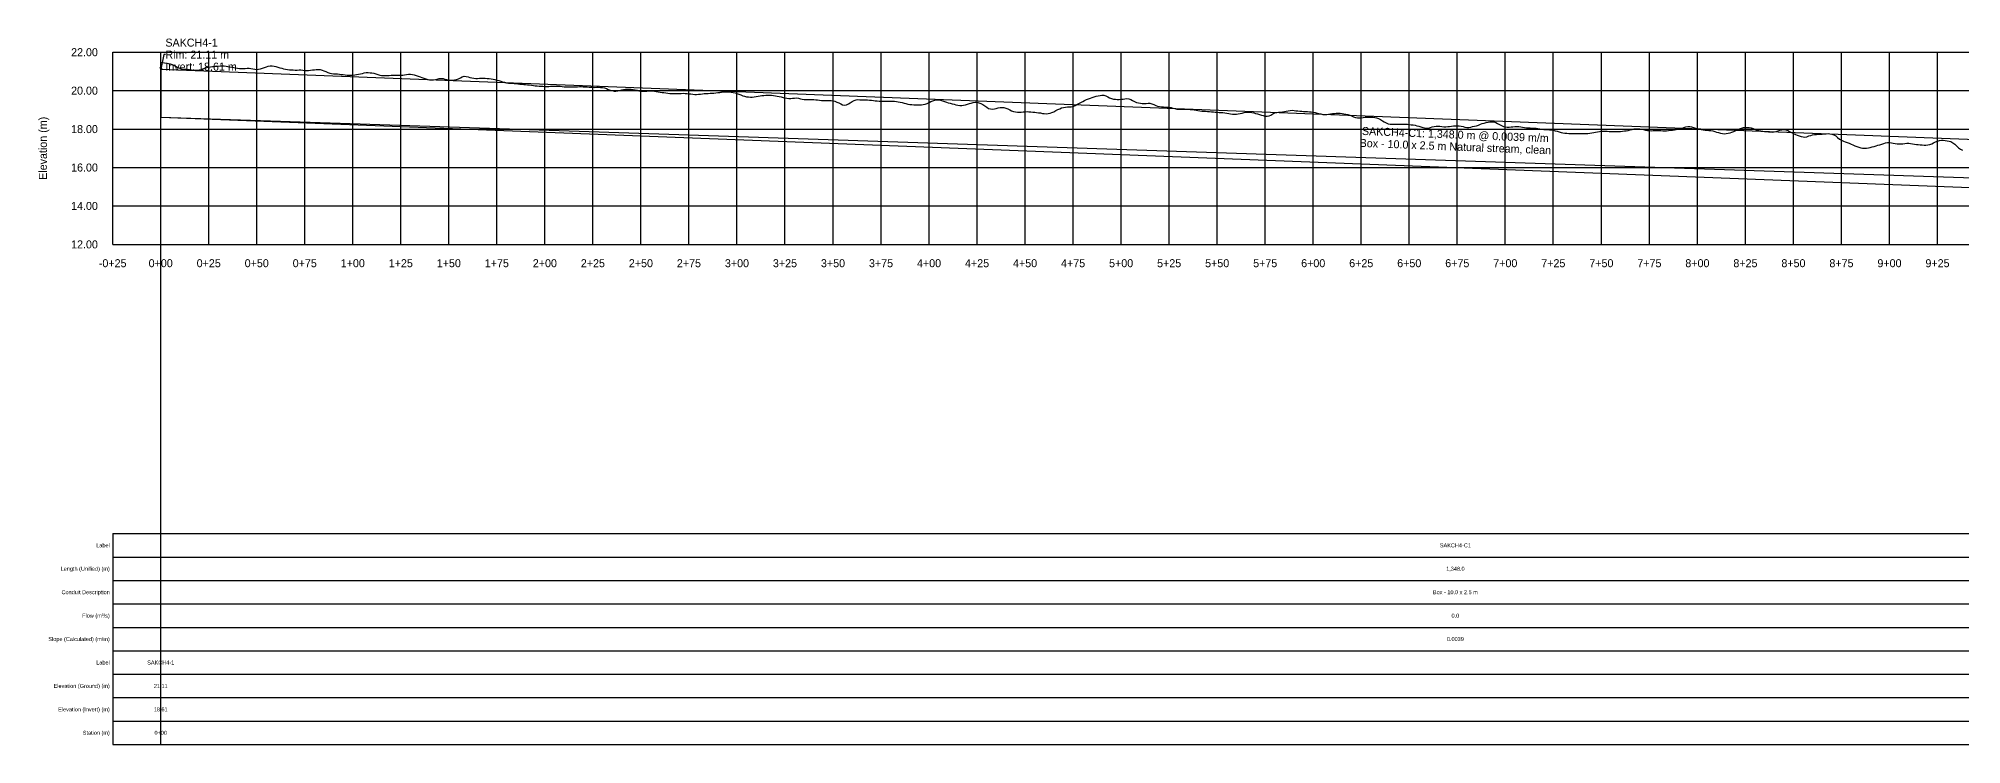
# Model space of a CAD drawing. Extents: x -64 to 1960, y -140 to 227.
# Drawn here: x -64 to 938, y -140 to 227 of the extents above; entities that cross this region are included whole.
import ezdxf
from ezdxf.enums import TextEntityAlignment as Align

# ---------------------------------------------------------------- set-up
doc = ezdxf.new("R2010")
doc.units = 0
for name, color, linetype in [('Annotation', 7, 'Continuous'), ('Annotation_Table', 254, 'Continuous'), ('Crown', 7, 'Continuous'), ('Grid', 254, 'Continuous'), ('Grid_Text', 7, 'Continuous'), ('Ground_Elevation', 3, 'Continuous'), ('Hydraulic_Grade', 5, 'Continuous'), ('Invert', 7, 'Continuous'), ('Structure', 7, 'Continuous')]:
    doc.layers.add(name, color=color, linetype=linetype)

msp = doc.modelspace()

# ---------------------------------------------------------------- linework, layer by layer
at = {"layer": 'Annotation', "color": 0}
msp.add_lwpolyline([(0, 211.12), (-0.2, 212.1), (0.59, 211.92)], close=True, dxfattribs=at)
msp.add_lwpolyline([(2.44, 218.74), (1.7, 218.74), (0, 211.12)], dxfattribs=at)
at = {"layer": 'Annotation_Table', "color": 254}
for points in [[(0, -140.208), (0, 220)], [(-25, -30.48), (1924.95, -30.48)], [(-25, -30.48), (-25, -140.208)], [(-25, -42.672), (1924.95, -42.672)], [(-25, -54.864), (1924.95, -54.864)], [(-25, -67.056), (1924.95, -67.056)], [(-25, -79.248), (1924.95, -79.248)], [(-25, -91.44), (1924.95, -91.44)], [(-25, -103.632), (1924.95, -103.632)], [(-25, -115.824), (1924.95, -115.824)], [(-25, -128.016), (1924.95, -128.016)], [(-25, -140.208), (1924.95, -140.208)]]:
    msp.add_lwpolyline(points, dxfattribs=at)
at = {"layer": 'Crown', "color": 0}
for points in [[(0, 211.12), (0, 211.12)], [(0, 211.12), (1348, 158.9)]]:
    msp.add_lwpolyline(points, dxfattribs=at)
at = {"layer": 'Grid', "color": 254}
for points in [[(-25, 220), (1925, 220)], [(-25, 120), (-25, 220)], [(0, 120), (0, 220)], [(25, 120), (25, 220)], [(50, 120), (50, 220)], [(75, 120), (75, 220)], [(100, 120), (100, 220)], [(125, 120), (125, 220)], [(150, 120), (150, 220)], [(175, 120), (175, 220)], [(200, 120), (200, 220)], [(225, 120), (225, 220)], [(250, 120), (250, 220)], [(275, 120), (275, 220)], [(300, 120), (300, 220)], [(325, 120), (325, 220)], [(350, 120), (350, 220)], [(375, 120), (375, 220)], [(400, 120), (400, 220)], [(425, 120), (425, 220)], [(450, 120), (450, 220)], [(475, 120), (475, 220)], [(500, 120), (500, 220)], [(525, 120), (525, 220)], [(550, 120), (550, 220)], [(575, 120), (575, 220)], [(600, 120), (600, 220)], [(625, 120), (625, 220)], [(650, 120), (650, 220)], [(675, 120), (675, 220)], [(700, 120), (700, 220)], [(725, 120), (725, 220)], [(750, 120), (750, 220)], [(775, 120), (775, 220)], [(800, 120), (800, 220)], [(825, 120), (825, 220)], [(850, 120), (850, 220)], [(875, 120), (875, 220)], [(900, 120), (900, 220)], [(925, 120), (925, 220)], [(-25, 200), (1925, 200)], [(-25, 180), (1925, 180)], [(-25, 160), (1925, 160)], [(-25, 140), (1925, 140)], [(-25, 120), (1925, 120)]]:
    msp.add_lwpolyline(points, dxfattribs=at)
at = {"layer": 'Ground_Elevation', "color": 3}
msp.add_lwpolyline([(0, 214.74), (1, 214.62), (2, 214.48), (3, 214.31), (4, 214.11), (5, 213.86), (6, 213.52), (7, 213.12), (8, 212.64), (9, 212.08), (10, 211.61), (11, 211.34), (12, 211.23), (13, 211.19), (14, 211.14), (15, 211.02), (16, 210.85), (17, 210.67), (18, 210.58), (19, 210.63), (20, 210.79), (21, 211.07), (22, 211.42), (23, 211.74), (24, 211.99), (25, 212.17), (26, 212.33), (27, 212.48), (28, 212.61), (29, 212.72), (30, 212.81), (31, 212.89), (32, 212.93), (33, 212.91), (34, 212.81), (35, 212.64), (36, 212.45), (37, 212.24), (38, 212.03), (39, 211.83), (40, 211.67), (41, 211.54), (42, 211.47), (43, 211.5), (44, 211.58), (45, 211.65), (46, 211.63), (47, 211.51), (48, 211.31), (49, 211.13), (50, 211.04), (51, 211.13), (52, 211.36), (53, 211.68), (54, 212.06), (55, 212.44), (56, 212.76), (57, 212.94), (58, 212.92), (59, 212.76), (60, 212.53), (61, 212.24), (62, 211.93), (63, 211.63), (64, 211.35), (65, 211.1), (66, 210.95), (67, 210.88), (68, 210.84), (69, 210.77), (70, 210.71), (71, 210.72), (72, 210.75), (73, 210.75), (74, 210.65), (75, 210.53), (76, 210.46), (77, 210.49), (78, 210.6), (79, 210.75), (80, 210.87), (81, 210.97), (82, 211), (83, 210.92), (84, 210.68), (85, 210.31), (86, 209.88), (87, 209.47), (88, 209.13), (89, 208.92), (90, 208.8), (91, 208.72), (92, 208.68), (93, 208.61), (94, 208.48), (95, 208.32), (96, 208.16), (97, 208.06), (98, 208.03), (99, 208.02), (100, 208.06), (101, 208.17), (102, 208.36), (103, 208.56), (104, 208.75), (105, 208.97), (106, 209.19), (107, 209.36), (108, 209.38), (109, 209.33), (110, 209.22), (111, 209.02), (112, 208.74), (113, 208.41), (114, 208.09), (115, 207.9), (116, 207.82), (117, 207.82), (118, 207.87), (119, 207.96), (120, 208.03), (121, 208.05), (122, 208.05), (123, 208.05), (124, 208.03), (125, 208.05), (126, 208.13), (127, 208.25), (128, 208.38), (129, 208.49), (130, 208.5), (131, 208.39), (132, 208.16), (133, 207.89), (134, 207.55), (135, 207.19), (136, 206.81), (137, 206.43), (138, 206.06), (139, 205.77), (140, 205.59), (141, 205.56), (142, 205.63), (143, 205.8), (144, 206.03), (145, 206.26), (146, 206.35), (147, 206.25), (148, 205.99), (149, 205.73), (150, 205.54), (151, 205.49), (152, 205.51), (153, 205.6), (154, 205.81), (155, 206.17), (156, 206.67), (157, 207.22), (158, 207.51), (159, 207.42), (160, 207.17), (161, 206.9), (162, 206.64), (163, 206.45), (164, 206.35), (165, 206.36), (166, 206.43), (167, 206.49), (168, 206.52), (169, 206.5), (170, 206.4), (171, 206.28), (172, 206.14), (173, 205.96), (174, 205.74), (175, 205.48), (176, 205.19), (177, 204.91), (178, 204.63), (179, 204.34), (180, 204.12), (181, 203.97), (182, 203.88), (183, 203.82), (184, 203.75), (185, 203.65), (186, 203.48), (187, 203.35), (188, 203.31), (189, 203.28), (190, 203.21), (191, 203.08), (192, 202.96), (193, 202.84), (194, 202.69), (195, 202.54), (196, 202.43), (197, 202.38), (198, 202.35), (199, 202.28), (200, 202.2), (201, 202.18), (202, 202.21), (203, 202.24), (204, 202.27), (205, 202.32), (206, 202.35), (207, 202.33), (208, 202.27), (209, 202.18), (210, 202.06), (211, 201.98), (212, 201.97), (213, 202.01), (214, 202.04), (215, 202.01), (216, 201.96), (217, 202), (218, 202.07), (219, 202.09), (220, 202.05), (221, 201.98), (222, 201.93), (223, 201.88), (224, 201.8), (225, 201.72), (226, 201.7), (227, 201.72), (228, 201.72), (229, 201.68), (230, 201.58), (231, 201.38), (232, 201.06), (233, 200.65), (234, 200.29), (235, 200.01), (236, 199.81), (237, 199.74), (238, 199.85), (239, 200.11), (240, 200.38), (241, 200.57), (242, 200.7), (243, 200.79), (244, 200.84), (245, 200.8), (246, 200.66), (247, 200.44), (248, 200.2), (249, 199.97), (250, 199.8), (251, 199.72), (252, 199.74), (253, 199.8), (254, 199.88), (255, 199.92), (256, 199.88), (257, 199.77), (258, 199.62), (259, 199.43), (260, 199.24), (261, 199.09), (262, 198.95), (263, 198.82), (264, 198.69), (265, 198.56), (266, 198.47), (267, 198.43), (268, 198.45), (269, 198.49), (270, 198.53), (271, 198.58), (272, 198.62), (273, 198.59), (274, 198.52), (275, 198.4), (276, 198.26), (277, 198.14), (278, 198.07), (279, 198.07), (280, 198.1), (281, 198.2), (282, 198.32), (283, 198.44), (284, 198.52), (285, 198.56), (286, 198.62), (287, 198.68), (288, 198.76), (289, 198.85), (290, 198.95), (291, 199.09), (292, 199.21), (293, 199.3), (294, 199.36), (295, 199.38), (296, 199.33), (297, 199.21), (298, 199.03), (299, 198.79), (300, 198.49), (301, 198.13), (302, 197.74), (303, 197.37), (304, 197.08), (305, 196.86), (306, 196.71), (307, 196.64), (308, 196.67), (309, 196.8), (310, 196.97), (311, 197.15), (312, 197.32), (313, 197.46), (314, 197.55), (315, 197.61), (316, 197.63), (317, 197.63), (318, 197.58), (319, 197.47), (320, 197.32), (321, 197.17), (322, 196.98), (323, 196.71), (324, 196.41), (325, 196.17), (326, 196.02), (327, 195.96), (328, 195.97), (329, 196.03), (330, 196.13), (331, 196.17), (332, 196.06), (333, 195.82), (334, 195.59), (335, 195.43), (336, 195.35), (337, 195.32), (338, 195.33), (339, 195.36), (340, 195.37), (341, 195.3), (342, 195.16), (343, 194.99), (344, 194.89), (345, 194.85), (346, 194.85), (347, 194.86), (348, 194.86), (349, 194.8), (350, 194.66), (351, 194.44), (352, 194.07), (353, 193.58), (354, 193.05), (355, 192.64), (356, 192.49), (357, 192.7), (358, 193.14), (359, 193.71), (360, 194.29), (361, 194.81), (362, 195.17), (363, 195.33), (364, 195.29), (365, 195.2), (366, 195.14), (367, 195.13), (368, 195.14), (369, 195.1), (370, 195), (371, 194.88), (372, 194.77), (373, 194.66), (374, 194.58), (375, 194.51), (376, 194.46), (377, 194.45), (378, 194.48), (379, 194.53), (380, 194.56), (381, 194.54), (382, 194.47), (383, 194.37), (384, 194.24), (385, 194.07), (386, 193.82), (387, 193.53), (388, 193.25), (389, 193.01), (390, 192.84), (391, 192.71), (392, 192.6), (393, 192.55), (394, 192.56), (395, 192.6), (396, 192.69), (397, 192.84), (398, 193.03), (399, 193.33), (400, 193.76), (401, 194.29), (402, 194.78), (403, 195.11), (404, 195.22), (405, 195.18), (406, 194.99), (407, 194.69), (408, 194.35), (409, 194.01), (410, 193.7), (411, 193.42), (412, 193.16), (413, 192.91), (414, 192.67), (415, 192.47), (416, 192.32), (417, 192.27), (418, 192.38), (419, 192.63), (420, 192.94), (421, 193.25), (422, 193.55), (423, 193.81), (424, 193.97), (425, 193.96), (426, 193.73), (427, 193.33), (428, 192.75), (429, 192.05), (430, 191.34), (431, 190.78), (432, 190.45), (433, 190.36), (434, 190.5), (435, 190.75), (436, 191.02), (437, 191.21), (438, 191.3), (439, 191.22), (440, 190.93), (441, 190.48), (442, 190.01), (443, 189.53), (444, 189.14), (445, 188.91), (446, 188.78), (447, 188.75), (448, 188.81), (449, 188.93), (450, 189.04), (451, 189.09), (452, 189.04), (453, 188.97), (454, 188.86), (455, 188.76), (456, 188.65), (457, 188.52), (458, 188.37), (459, 188.15), (460, 188.02), (461, 188.01), (462, 188.1), (463, 188.3), (464, 188.59), (465, 189.05), (466, 189.59), (467, 190.15), (468, 190.61), (469, 190.99), (470, 191.24), (471, 191.41), (472, 191.49), (473, 191.53), (474, 191.61), (475, 191.83), (476, 192.21), (477, 192.75), (478, 193.33), (479, 193.91), (480, 194.43), (481, 194.92), (482, 195.35), (483, 195.74), (484, 196.1), (485, 196.47), (486, 196.83), (487, 197.11), (488, 197.34), (489, 197.5), (490, 197.6), (491, 197.57), (492, 197.24), (493, 196.72), (494, 196.23), (495, 195.89), (496, 195.64), (497, 195.51), (498, 195.45), (499, 195.44), (500, 195.5), (501, 195.6), (502, 195.74), (503, 195.84), (504, 195.73), (505, 195.35), (506, 194.81), (507, 194.28), (508, 193.87), (509, 193.58), (510, 193.4), (511, 193.31), (512, 193.3), (513, 193.35), (514, 193.43), (515, 193.42), (516, 193.22), (517, 192.81), (518, 192.34), (519, 191.94), (520, 191.71), (521, 191.57), (522, 191.49), (523, 191.44), (524, 191.4), (525, 191.34), (526, 191.16), (527, 190.9), (528, 190.64), (529, 190.44), (530, 190.33), (531, 190.29), (532, 190.3), (533, 190.32), (534, 190.35), (535, 190.34), (536, 190.26), (537, 190.15), (538, 190.01), (539, 189.86), (540, 189.71), (541, 189.54), (542, 189.4), (543, 189.32), (544, 189.24), (545, 189.16), (546, 189.08), (547, 189.01), (548, 188.93), (549, 188.85), (550, 188.77), (551, 188.7), (552, 188.64), (553, 188.57), (554, 188.43), (555, 188.23), (556, 188.03), (557, 187.87), (558, 187.75), (559, 187.7), (560, 187.71), (561, 187.85), (562, 188.08), (563, 188.33), (564, 188.55), (565, 188.73), (566, 188.83), (567, 188.82), (568, 188.67), (569, 188.43), (570, 188.13), (571, 187.85), (572, 187.57), (573, 187.29), (574, 186.99), (575, 186.78), (576, 186.7), (577, 186.87), (578, 187.32), (579, 187.88), (580, 188.37), (581, 188.66), (582, 188.79), (583, 188.87), (584, 188.97), (585, 189.09), (586, 189.27), (587, 189.5), (588, 189.74), (589, 189.79), (590, 189.62), (591, 189.49), (592, 189.42), (593, 189.36), (594, 189.26), (595, 189.16), (596, 189.1), (597, 189.07), (598, 189.01), (599, 188.9), (600, 188.75), (601, 188.58), (602, 188.36), (603, 188.11), (604, 187.86), (605, 187.67), (606, 187.58), (607, 187.59), (608, 187.71), (609, 187.89), (610, 188.08), (611, 188.19), (612, 188.24), (613, 188.25), (614, 188.21), (615, 188.13), (616, 187.99), (617, 187.78), (618, 187.5), (619, 187.17), (620, 186.81), (621, 186.44), (622, 186.11), (623, 185.87), (624, 185.77), (625, 185.85), (626, 186), (627, 186.16), (628, 186.24), (629, 186.24), (630, 186.21), (631, 186.17), (632, 186.09), (633, 185.89), (634, 185.48), (635, 184.91), (636, 184.28), (637, 183.73), (638, 183.22), (639, 182.81), (640, 182.57), (641, 182.48), (642, 182.47), (643, 182.47), (644, 182.47), (645, 182.49), (646, 182.51), (647, 182.54), (648, 182.55), (649, 182.5), (650, 182.39), (651, 182.26), (652, 182.13), (653, 181.97), (654, 181.76), (655, 181.49), (656, 181.17), (657, 180.86), (658, 180.59), (659, 180.47), (660, 180.55), (661, 180.84), (662, 181.15), (663, 181.38), (664, 181.5), (665, 181.54), (666, 181.47), (667, 181.34), (668, 181.24), (669, 181.22), (670, 181.29), (671, 181.41), (672, 181.53), (673, 181.64), (674, 181.73), (675, 181.75), (676, 181.7), (677, 181.59), (678, 181.37), (679, 181.07), (680, 180.83), (681, 180.77), (682, 180.97), (683, 181.26), (684, 181.46), (685, 181.7), (686, 182.05), (687, 182.52), (688, 182.92), (689, 183.11), (690, 183.34), (691, 183.62), (692, 183.82), (693, 183.85), (694, 183.71), (695, 183.4), (696, 182.95), (697, 182.39), (698, 181.83), (699, 181.37), (700, 181.09), (701, 180.98), (702, 181.02), (703, 181.12), (704, 181.24), (705, 181.33), (706, 181.35), (707, 181.28), (708, 181.12), (709, 180.94), (710, 180.79), (711, 180.69), (712, 180.63), (713, 180.58), (714, 180.55), (715, 180.52), (716, 180.44), (717, 180.32), (718, 180.16), (719, 179.99), (720, 179.86), (721, 179.79), (722, 179.73), (723, 179.64), (724, 179.53), (725, 179.38), (726, 179.16), (727, 178.88), (728, 178.55), (729, 178.28), (730, 178.07), (731, 177.92), (732, 177.82), (733, 177.75), (734, 177.67), (735, 177.63), (736, 177.62), (737, 177.65), (738, 177.7), (739, 177.74), (740, 177.74), (741, 177.73), (742, 177.71), (743, 177.75), (744, 177.85), (745, 178.01), (746, 178.2), (747, 178.41), (748, 178.62), (749, 178.77), (750, 178.87), (751, 178.91), (752, 178.89), (753, 178.83), (754, 178.76), (755, 178.69), (756, 178.67), (757, 178.67), (758, 178.69), (759, 178.74), (760, 178.81), (761, 178.9), (762, 179.01), (763, 179.15), (764, 179.34), (765, 179.59), (766, 179.85), (767, 180.07), (768, 180.2), (769, 180.2), (770, 180.09), (771, 179.93), (772, 179.7), (773, 179.45), (774, 179.28), (775, 179.2), (776, 179.17), (777, 179.19), (778, 179.22), (779, 179.24), (780, 179.23), (781, 179.21), (782, 179.16), (783, 179.11), (784, 179.13), (785, 179.23), (786, 179.36), (787, 179.48), (788, 179.58), (789, 179.73), (790, 179.92), (791, 180.16), (792, 180.46), (793, 180.83), (794, 181.16), (795, 181.36), (796, 181.36), (797, 181.16), (798, 180.86), (799, 180.55), (800, 180.24), (801, 179.96), (802, 179.73), (803, 179.55), (804, 179.44), (805, 179.37), (806, 179.3), (807, 179.2), (808, 179.02), (809, 178.75), (810, 178.45), (811, 178.15), (812, 177.88), (813, 177.68), (814, 177.57), (815, 177.62), (816, 177.8), (817, 178.1), (818, 178.43), (819, 178.82), (820, 179.26), (821, 179.74), (822, 180.16), (823, 180.52), (824, 180.74), (825, 180.85), (826, 180.87), (827, 180.79), (828, 180.59), (829, 180.22), (830, 179.79), (831, 179.45), (832, 179.23), (833, 179.07), (834, 178.92), (835, 178.8), (836, 178.69), (837, 178.59), (838, 178.49), (839, 178.45), (840, 178.55), (841, 178.78), (842, 179.08), (843, 179.39), (844, 179.65), (845, 179.76), (846, 179.66), (847, 179.33), (848, 178.81), (849, 178.2), (850, 177.66), (851, 177.18), (852, 176.76), (853, 176.4), (854, 176.11), (855, 175.9), (856, 175.85), (857, 176.04), (858, 176.43), (859, 176.73), (860, 176.98), (861, 177.15), (862, 177.23), (863, 177.28), (864, 177.33), (865, 177.39), (866, 177.48), (867, 177.58), (868, 177.65), (869, 177.61), (870, 177.41), (871, 177.04), (872, 176.41), (873, 175.56), (874, 174.8), (875, 174.22), (876, 173.77), (877, 173.41), (878, 173.03), (879, 172.62), (880, 172.19), (881, 171.77), (882, 171.33), (883, 170.94), (884, 170.59), (885, 170.31), (886, 170.11), (887, 170.01), (888, 170.04), (889, 170.2), (890, 170.44), (891, 170.72), (892, 170.99), (893, 171.28), (894, 171.56), (895, 171.88), (896, 172.22), (897, 172.52), (898, 172.78), (899, 172.95), (900, 172.99), (901, 172.88), (902, 172.67), (903, 172.49), (904, 172.37), (905, 172.32), (906, 172.33), (907, 172.4), (908, 172.53), (909, 172.62), (910, 172.59), (911, 172.45), (912, 172.28), (913, 172.13), (914, 172.01), (915, 171.91), (916, 171.81), (917, 171.73), (918, 171.69), (919, 171.7), (920, 171.8), (921, 172.03), (922, 172.38), (923, 172.82), (924, 173.29), (925, 173.72), (926, 174.06), (927, 174.22), (928, 174.22), (929, 174.09), (930, 173.93), (931, 173.76), (932, 173.46), (933, 172.91), (934, 172.08), (935, 171.14), (936, 170.24), (937, 169.53), (938, 169.03)], dxfattribs=at)
at = {"layer": 'Hydraulic_Grade', "color": 5}
msp.add_lwpolyline([(0, 186.12), (1348, 141.165)], dxfattribs=at)
at = {"layer": 'Invert', "color": 0}
for points in [[(0, 186.12), (0, 186.12)], [(0, 186.12), (1348, 133.9)]]:
    msp.add_lwpolyline(points, dxfattribs=at)
at = {"layer": 'Structure', "color": 0}
msp.add_lwpolyline([(0, 211.12), (0, 186.12)], dxfattribs=at)
msp.add_lwpolyline([(0, 211.12), (0, 186.12)], dxfattribs=at)

# ---------------------------------------------------------------- texts
at = {"layer": 'Annotation', "color": 0}
for s, height, p in [('SAKCH4-1', 4.1667, (2.44, 224.99)), ('Rim: 21.11 m', 4.16667, (2.44, 218.74)), ('Invert: 18.61 m', 4.16667, (2.44, 212.49))]:
    msp.add_text(s, height=height, dxfattribs=at).set_placement(p, align=Align.MIDDLE_LEFT)
for s, p in [('SAKCH4-C1: 1,348.0 m @ 0.0039 m/m', (674, 177.15)), ('Box - 10.0 x 2.5 m Natural stream, clean', (674, 170.9))]:
    msp.add_text(s, height=4.16667, rotation=357.781535, dxfattribs=at).set_placement(p, align=Align.MIDDLE_CENTER)
at = {"layer": 'Annotation_Table', "color": 0}
for s, height, p in [('Label', 2.0833, (-26.52, -36.576)), ('Length (Unified) (m)', 2.08333, (-26.52, -48.768)), ('Conduit Description', 2.08333, (-26.52, -60.96)), ('Flow (m³/s)', 2.08333, (-26.52, -73.152)), ('Slope (Calculated) (m/m)', 2.08333, (-26.52, -85.344)), ('Label', 2.0833, (-26.52, -97.536)), ('Elevation (Ground) (m)', 2.08333, (-26.52, -109.728)), ('Elevation (Invert) (m)', 2.08333, (-26.52, -121.92)), ('Station (m)', 2.08333, (-26.52, -134.112))]:
    msp.add_text(s, height=height, dxfattribs=at).set_placement(p, align=Align.MIDDLE_RIGHT)
for s, height, p in [('SAKCH4-C1', 2.0833, (674, -36.576)), ('1,348.0', 2.0833, (674, -48.768)), ('Box - 10.0 x 2.5 m', 2.08333, (674, -60.96)), ('0.0', 2.0833, (674, -73.152)), ('0.0039', 2.0833, (674, -85.344)), ('SAKCH4-1', 2.0833, (0, -97.536)), ('21.11', 2.0833, (0, -109.728)), ('18.61', 2.0833, (0, -121.92)), ('0+00', 2.0833, (0, -134.112))]:
    msp.add_text(s, height=height, dxfattribs=at).set_placement(p, align=Align.MIDDLE_CENTER)
at = {"layer": 'Grid_Text', "color": 0}
for s, p in [('22.00', (-32.7, 220)), ('20.00', (-32.7, 200)), ('18.00', (-32.7, 180)), ('16.00', (-32.7, 160)), ('14.00', (-32.7, 140)), ('12.00', (-32.7, 120))]:
    msp.add_text(s, height=4.1667, dxfattribs=at).set_placement(p, align=Align.MIDDLE_RIGHT)
msp.add_text('Elevation (m)', height=4.16667, rotation=90, dxfattribs=at).set_placement((-58, 170), align=Align.BOTTOM_CENTER)
for s, p in [('-0+25', (-25, 112.3)), ('0+00', (0, 112.3)), ('0+25', (25, 112.3)), ('0+50', (50, 112.3)), ('0+75', (75, 112.3)), ('1+00', (100, 112.3)), ('1+25', (125, 112.3)), ('1+50', (150, 112.3)), ('1+75', (175, 112.3)), ('2+00', (200, 112.3)), ('2+25', (225, 112.3)), ('2+50', (250, 112.3)), ('2+75', (275, 112.3)), ('3+00', (300, 112.3)), ('3+25', (325, 112.3)), ('3+50', (350, 112.3)), ('3+75', (375, 112.3)), ('4+00', (400, 112.3)), ('4+25', (425, 112.3)), ('4+50', (450, 112.3)), ('4+75', (475, 112.3)), ('5+00', (500, 112.3)), ('5+25', (525, 112.3)), ('5+50', (550, 112.3)), ('5+75', (575, 112.3)), ('6+00', (600, 112.3)), ('6+25', (625, 112.3)), ('6+50', (650, 112.3)), ('6+75', (675, 112.3)), ('7+00', (700, 112.3)), ('7+25', (725, 112.3)), ('7+50', (750, 112.3)), ('7+75', (775, 112.3)), ('8+00', (800, 112.3)), ('8+25', (825, 112.3)), ('8+50', (850, 112.3)), ('8+75', (875, 112.3)), ('9+00', (900, 112.3)), ('9+25', (925, 112.3))]:
    msp.add_text(s, height=4.1667, dxfattribs=at).set_placement(p, align=Align.TOP_CENTER)

doc.saveas('drawing.dxf')
